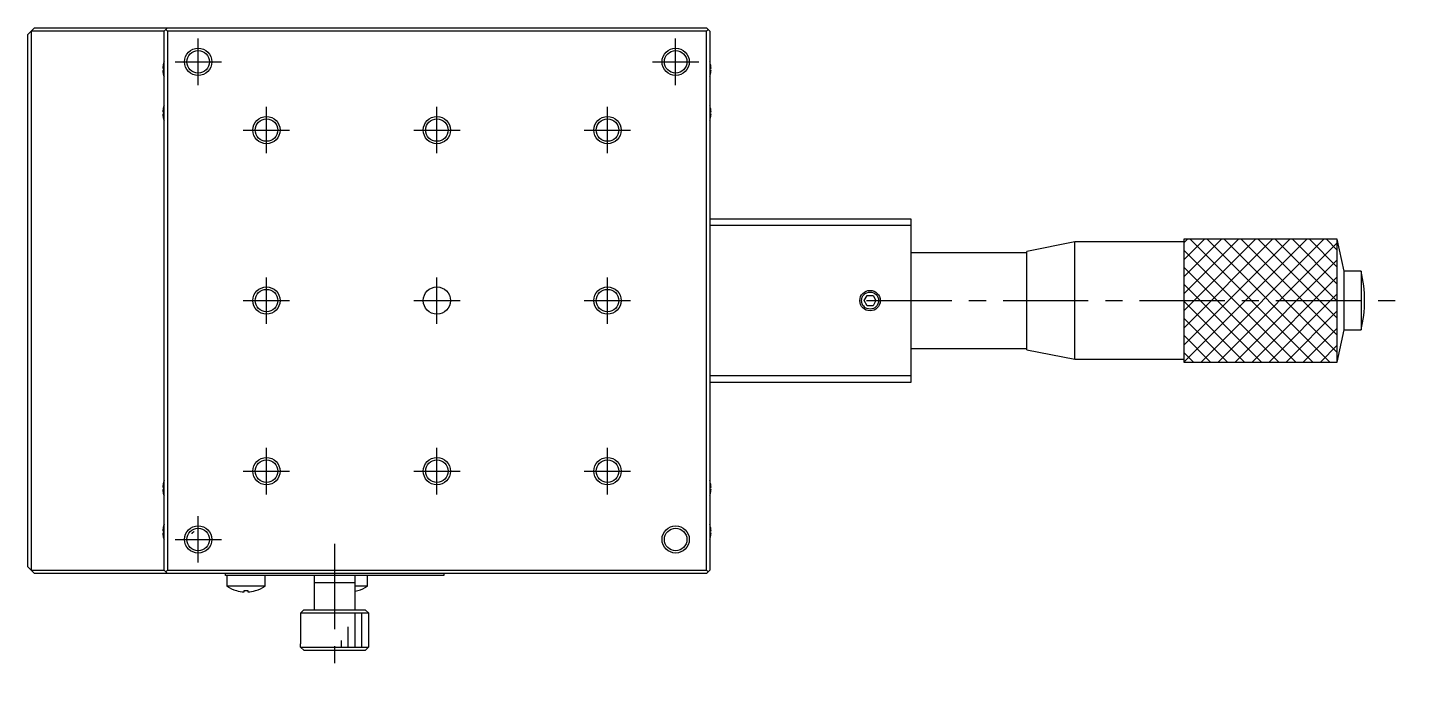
# Model space of a CAD drawing. Extents: x -349 to 396, y -44 to 552.
# Drawn here: x -207.2 to -4.2, y 238.2 to 333.9 of the extents above; entities that cross this region are included whole.
import ezdxf

# ---------------------------------------------------------------- set-up
doc = ezdxf.new("R2010")
doc.units = 0
doc.header["$LTSCALE"] = 10
doc.linetypes.add('CENTER', pattern=[2, 1.25, -0.25, 0.25, -0.25])
doc.layers.get('0').update_dxf_attribs({"linetype": 'CONTINUOUS'})
doc.layers.add('CENTER', color=1, linetype='CENTER')

msp = doc.modelspace()

# ---------------------------------------------------------------- linework, layer by layer
at = {"color": 7, "linetype": 'CONTINUOUS'}
for p, q in [((-207.233966, 332.851911), (-206.233966, 333.851911)), ((-187.233966, 333.351911), (-206.733966, 333.351911)), ((-206.733966, 333.351911), (-206.733966, 254.351911)), ((-206.233966, 333.851911), (-107.733966, 333.851911)), ((-186.733966, 333.851911), (-187.233966, 333.351911)), ((-187.233966, 254.351911), (-187.233966, 333.351911)), ((-186.983966, 333.601911), (-186.733966, 333.351911)), ((-107.733966, 333.351911), (-186.733966, 333.351911)), ((-186.733966, 333.351911), (-186.733966, 254.351911)), ((-107.233966, 333.351911), (-107.733966, 333.851911)), ((-107.733966, 333.351911), (-107.483966, 333.601911)), ((-107.733966, 254.351911), (-107.733966, 333.351911)), ((-107.233966, 333.351911), (-107.233966, 254.351911)), ((-207.233966, 254.851911), (-207.233966, 332.851911)), ((-187.423825, 327.931911), (-187.303488, 327.931911)), ((-187.303488, 327.571911), (-187.423825, 327.571911)), ((-187.30811, 328.640527), (-187.303488, 328.638273)), ((-187.303488, 326.86555), (-187.30811, 326.863295)), ((-187.303488, 327.931911), (-187.303488, 327.571911)), ((-107.164445, 328.638273), (-107.159822, 328.640527)), ((-107.164445, 327.571911), (-107.164445, 327.931911)), ((-107.164445, 327.931911), (-107.044107, 327.931911)), ((-107.044107, 327.571911), (-107.164445, 327.571911)), ((-107.159822, 326.863295), (-107.164445, 326.86555)), ((-187.423825, 321.531911), (-187.303488, 321.531911)), ((-187.303488, 321.171911), (-187.423825, 321.171911)), ((-187.30811, 322.240527), (-187.303488, 322.238273)), ((-187.303488, 321.531911), (-187.303488, 321.171911)), ((-107.164445, 322.238273), (-107.159822, 322.240527)), ((-107.164445, 321.171911), (-107.164445, 321.531911)), ((-107.164445, 321.531911), (-107.044107, 321.531911)), ((-107.044107, 321.171911), (-107.164445, 321.171911)), ((-187.303488, 320.46555), (-187.30811, 320.463295)), ((-107.159822, 320.463295), (-107.164445, 320.46555)), ((-107.233966, 305.851911), (-77.733966, 305.851911)), ((-77.733966, 304.851911), (-107.233966, 304.851911)), ((-77.733966, 305.851911), (-77.733966, 281.851911)), ((-37.733966, 302.851911), (-37.733966, 284.851911)), ((-15.233966, 302.851911), (-37.733966, 302.851911)), ((-15.233966, 302.851911), (-37.733966, 302.851911)), ((-37.733966, 302.851911), (-37.733966, 284.851911)), ((-14.233966, 298.151911), (-15.233966, 302.851911)), ((-15.233966, 284.851911), (-15.233966, 302.851911)), ((-15.233966, 284.851911), (-15.233966, 302.851911)), ((-60.733966, 300.851911), (-77.733966, 300.851911)), ((-53.733966, 302.451911), (-60.733966, 301.051911)), ((-60.733966, 286.651911), (-60.733966, 301.051911)), ((-53.733966, 285.251911), (-53.733966, 302.451911)), ((-37.733966, 302.451911), (-53.733966, 302.451911)), ((-11.733966, 298.151911), (-14.233966, 298.151911)), ((-14.233966, 289.551911), (-14.233966, 298.151911)), ((-11.733966, 298.151911), (-11.733966, 289.551911)), ((-84.599992, 293.851911), (-84.166979, 294.601911)), ((-84.166979, 294.601911), (-83.300954, 294.601911)), ((-83.300954, 294.601911), (-82.867941, 293.851911)), ((-84.166979, 293.101911), (-84.599992, 293.851911)), ((-83.300954, 293.101911), (-84.166979, 293.101911)), ((-82.867941, 293.851911), (-83.300954, 293.101911)), ((-15.233966, 284.851911), (-14.233966, 289.551911)), ((-14.233966, 289.551911), (-11.733966, 289.551911)), ((-77.733966, 286.851911), (-60.733966, 286.851911)), ((-60.733966, 286.651911), (-53.733966, 285.251911)), ((-53.733966, 285.251911), (-37.733966, 285.251911)), ((-37.733966, 284.851911), (-15.233966, 284.851911)), ((-37.733966, 284.851911), (-15.233966, 284.851911)), ((-107.233966, 282.851911), (-77.733966, 282.851911)), ((-77.733966, 281.851911), (-107.233966, 281.851911)), ((-187.423825, 266.531911), (-187.303488, 266.531911)), ((-187.303488, 266.171911), (-187.423825, 266.171911)), ((-187.30811, 267.240527), (-187.303488, 267.238273)), ((-187.303488, 266.531911), (-187.303488, 266.171911)), ((-107.164445, 267.238273), (-107.159822, 267.240527)), ((-107.164445, 266.171911), (-107.164445, 266.531911)), ((-107.164445, 266.531911), (-107.044107, 266.531911)), ((-107.044107, 266.171911), (-107.164445, 266.171911)), ((-187.303488, 265.46555), (-187.30811, 265.463295)), ((-107.159822, 265.463295), (-107.164445, 265.46555)), ((-187.423825, 260.131911), (-187.303488, 260.131911)), ((-187.30811, 260.840527), (-187.303488, 260.838273)), ((-187.303488, 260.131911), (-187.303488, 259.771911)), ((-183.064136, 259.838886), (-183.054331, 259.850606)), ((-183.054331, 259.850606), (-183.040195, 259.86609)), ((-183.040195, 259.86609), (-183.025324, 259.880931)), ((-183.025324, 259.880931), (-183.009822, 259.895125)), ((-183.009822, 259.895125), (-182.983122, 259.917159)), ((-182.983122, 259.917159), (-182.955113, 259.937655)), ((-182.955113, 259.937655), (-182.925994, 259.956685)), ((-182.925994, 259.956685), (-182.895963, 259.974318)), ((-182.895963, 259.974318), (-182.865221, 259.990627)), ((-182.865221, 259.990627), (-182.833966, 260.005682)), ((-107.164445, 260.838273), (-107.159822, 260.840527)), ((-107.164445, 259.771911), (-107.164445, 260.131911)), ((-107.164445, 260.131911), (-107.044107, 260.131911)), ((-187.303488, 259.771911), (-187.423825, 259.771911)), ((-187.303488, 259.06555), (-187.30811, 259.063295)), ((-183.131913, 259.668576), (-183.131751, 259.673433)), ((-183.131751, 259.673433), (-183.131108, 259.683434)), ((-183.131108, 259.683434), (-183.13, 259.693742)), ((-183.13, 259.693742), (-183.128439, 259.704056)), ((-183.128439, 259.704056), (-183.126432, 259.714345)), ((-183.126432, 259.714345), (-183.123984, 259.724579)), ((-183.123984, 259.724579), (-183.120111, 259.737874)), ((-183.120111, 259.737874), (-183.115499, 259.75105)), ((-183.115499, 259.75105), (-183.110191, 259.764059)), ((-183.110191, 259.764059), (-183.10423, 259.776855)), ((-183.10423, 259.776855), (-183.097658, 259.789392)), ((-183.097658, 259.789392), (-183.090519, 259.801624)), ((-183.090519, 259.801624), (-183.082284, 259.814377)), ((-183.082284, 259.814377), (-183.073472, 259.826804)), ((-183.073472, 259.826804), (-183.064136, 259.838886)), ((-107.044107, 259.771911), (-107.164445, 259.771911)), ((-107.159822, 259.063295), (-107.164445, 259.06555)), ((-206.233966, 253.851911), (-207.233966, 254.851911)), ((-206.733966, 254.351911), (-187.233966, 254.351911)), ((-107.733966, 253.851911), (-206.233966, 253.851911)), ((-187.233966, 254.351911), (-186.733966, 253.851911)), ((-186.983966, 254.101911), (-186.733966, 254.351911)), ((-186.733966, 254.351911), (-107.733966, 254.351911)), ((-178.233966, 253.551911), (-178.233966, 253.851911)), ((-146.233966, 253.851911), (-146.233966, 253.551911)), ((-107.733966, 254.351911), (-107.483966, 254.101911)), ((-107.733966, 253.851911), (-107.233966, 254.351911)), ((-146.233966, 253.551911), (-178.233966, 253.551911)), ((-178.033966, 253.551911), (-178.033966, 252.009448)), ((-172.433966, 252.009448), (-178.033966, 252.009448)), ((-172.433966, 252.009448), (-172.433966, 253.551911)), ((-165.233966, 253.551911), (-165.233966, 248.551911)), ((-165.233966, 252.551911), (-159.233966, 252.551911)), ((-159.233966, 248.551911), (-159.233966, 253.551911)), ((-157.433966, 252.009448), (-159.233966, 252.009448)), ((-157.433966, 252.009448), (-157.433966, 253.551911)), ((-176.636114, 251.352538), (-176.633105, 251.358707)), ((-175.493966, 251.358707), (-174.973966, 251.358707)), ((-175.493966, 251.16545), (-175.493966, 251.358707)), ((-174.973966, 251.358707), (-174.973966, 251.16545)), ((-173.834827, 251.358707), (-173.831819, 251.352538)), ((-158.834827, 251.358707), (-158.831819, 251.352538)), ((-166.733966, 248.551911), (-167.233966, 248.051911)), ((-157.233966, 248.051911), (-167.233966, 248.051911)), ((-167.233966, 248.051911), (-167.233966, 243.551911)), ((-166.733966, 248.551911), (-157.733966, 248.551911)), ((-157.233966, 248.051911), (-157.733966, 248.551911)), ((-157.233966, 243.551911), (-157.233966, 248.051911)), ((-167.217941, 243.551911), (-167.233966, 243.551911)), ((-167.217941, 243.051911), (-167.217941, 243.551911)), ((-167.217941, 243.051911), (-157.249992, 243.051911)), ((-166.716153, 242.551911), (-167.217941, 243.051911)), ((-157.751779, 242.551911), (-166.716153, 242.551911)), ((-157.249992, 243.051911), (-157.751779, 242.551911)), ((-157.233966, 243.551911), (-157.249992, 243.551911)), ((-157.249992, 243.551911), (-157.249992, 243.051911))]:
    msp.add_line(p, q, dxfattribs=at)
at = {"color": 3, "linetype": 'CONTINUOUS'}
for p, q in [((-37.733966, 302.330156), (-37.212211, 302.851911)), ((-37.733966, 299.830156), (-34.712211, 302.851911)), ((-37.733966, 297.330156), (-32.212211, 302.851911)), ((-37.733966, 294.830156), (-29.712211, 302.851911)), ((-37.733966, 292.330156), (-27.212211, 302.851911)), ((-37.733966, 289.830156), (-24.712211, 302.851911)), ((-37.733966, 287.330156), (-22.212211, 302.851911)), ((-37.712211, 284.851911), (-19.712211, 302.851911)), ((-36.819856, 302.851911), (-18.819856, 284.851911)), ((-35.212211, 284.851911), (-17.212211, 302.851911)), ((-34.319856, 302.851911), (-16.319856, 284.851911)), ((-31.819856, 302.851911), (-15.233966, 286.266021)), ((-29.319856, 302.851911), (-15.233966, 288.766021)), ((-26.819856, 302.851911), (-15.233966, 291.266021)), ((-24.319856, 302.851911), (-15.233966, 293.766021)), ((-21.819856, 302.851911), (-15.233966, 296.266021)), ((-19.319856, 302.851911), (-15.233966, 298.766021)), ((-16.819856, 302.851911), (-15.233966, 301.266021)), ((-37.733966, 301.266021), (-21.319856, 284.851911)), ((-32.712211, 284.851911), (-15.233966, 302.330156)), ((-37.733966, 298.766021), (-23.819856, 284.851911)), ((-30.212211, 284.851911), (-15.233966, 299.830156)), ((-27.712211, 284.851911), (-15.233966, 297.330156)), ((-37.733966, 296.266021), (-26.319856, 284.851911)), ((-25.212211, 284.851911), (-15.233966, 294.830156)), ((-37.733966, 293.766021), (-28.819856, 284.851911)), ((-22.712211, 284.851911), (-15.233966, 292.330156)), ((-37.733966, 291.266021), (-31.319856, 284.851911)), ((-37.733966, 288.766021), (-33.819856, 284.851911)), ((-20.212211, 284.851911), (-15.233966, 289.830156)), ((-37.733966, 286.266021), (-36.319856, 284.851911)), ((-17.712211, 284.851911), (-15.233966, 287.330156)), ((-159.233966, 243.051911), (-159.233966, 248.051911)), ((-158.233966, 243.051911), (-158.233966, 248.051911)), ((-160.233966, 243.051911), (-160.233966, 246.051911)), ((-161.233966, 243.051911), (-161.233966, 244.051911))]:
    msp.add_line(p, q, dxfattribs=at)
for centre, radius in [((-182.233966, 328.851911), 2), ((-112.233966, 328.851911), 2), ((-172.233966, 318.851911), 2), ((-147.233966, 318.851911), 2), ((-122.233966, 318.851911), 2), ((-172.233966, 293.851911), 2), ((-122.233966, 293.851911), 2), ((-83.733966, 293.851911), 1.5), ((-172.233966, 268.851911), 2), ((-147.233966, 268.851911), 2), ((-122.233966, 268.851911), 2), ((-182.233966, 258.851911), 2), ((-112.233966, 258.851911), 2)]:
    msp.add_circle(centre, radius, dxfattribs=at)
at = {"color": 7, "linetype": 'CONTINUOUS'}
for centre, radius in [((-182.233966, 328.851911), 1.65), ((-112.233966, 328.851911), 1.65), ((-172.233966, 318.851911), 1.65), ((-147.233966, 318.851911), 1.65), ((-122.233966, 318.851911), 1.65), ((-172.233966, 293.851911), 1.65), ((-147.233966, 293.851911), 2), ((-122.233966, 293.851911), 1.65), ((-83.733966, 293.851911), 1.25), ((-172.233966, 268.851911), 1.65), ((-147.233966, 268.851911), 1.65), ((-122.233966, 268.851911), 1.65), ((-182.233966, 258.851911), 1.65), ((-112.233966, 258.851911), 1.65)]:
    msp.add_circle(centre, radius, dxfattribs=at)
for centre, radius, start, end in [((-184.233966, 327.751911), 3.2, 159.635865, 163.877467), ((-110.233966, 327.751911), 3.2, 16.122533, 20.364135), ((-184.233966, 327.751911), 3.194933, 163.893288, 176.770291), ((-184.233966, 327.751911), 3.194933, 183.229709, 196.106712), ((-184.233966, 327.751911), 3.2, 196.122533, 200.364135), ((-110.233966, 327.751911), 3.2, 339.635865, 343.877467), ((-110.233966, 327.751911), 3.194933, 3.229709, 16.106712), ((-110.233966, 327.751911), 3.194933, 343.893288, 356.770291), ((-184.233966, 321.351911), 3.194933, 163.893288, 176.770291), ((-184.233966, 321.351911), 3.194933, 183.229709, 196.106712), ((-184.233966, 321.351911), 3.2, 159.635865, 163.877467), ((-110.233966, 321.351911), 3.2, 16.122533, 20.364135), ((-110.233966, 321.351911), 3.194933, 3.229709, 16.106712), ((-110.233966, 321.351911), 3.194933, 343.893288, 356.770291), ((-184.233966, 321.351911), 3.2, 196.122533, 200.364135), ((-110.233966, 321.351911), 3.2, 339.635865, 343.877467), ((-29.973966, 293.851911), 18.74, 346.734971, 13.265029), ((-184.233966, 266.351911), 3.194933, 163.893288, 176.770291), ((-184.233966, 266.351911), 3.194933, 183.229709, 196.106712), ((-184.233966, 266.351911), 3.2, 159.635865, 163.877467), ((-110.233966, 266.351911), 3.2, 16.122533, 20.364135), ((-110.233966, 266.351911), 3.194933, 3.229709, 16.106712), ((-110.233966, 266.351911), 3.194933, 343.893288, 356.770291), ((-184.233966, 266.351911), 3.2, 196.122533, 200.364135), ((-110.233966, 266.351911), 3.2, 339.635865, 343.877467), ((-184.233966, 259.951911), 3.194933, 163.893288, 176.770291), ((-184.233966, 259.951911), 3.2, 159.635865, 163.877467), ((-110.233966, 259.951911), 3.2, 16.122533, 20.364135), ((-110.233966, 259.951911), 3.194933, 3.229709, 16.106712), ((-184.233966, 259.951911), 3.194933, 183.229709, 196.106712), ((-184.233966, 259.951911), 3.2, 196.122533, 200.364135), ((-110.233966, 259.951911), 3.2, 339.635865, 343.877467), ((-110.233966, 259.951911), 3.194933, 343.893288, 356.770291), ((-175.233966, 256.151911), 5, 235.944202, 253.714157), ((-175.233966, 256.151911), 5, 286.285843, 304.055798), ((-160.233966, 256.151911), 5, 286.285843, 304.055798), ((-175.233966, 256.151911), 4.993235, 253.727445, 267.015233), ((-175.233966, 256.151911), 4.993235, 272.984767, 286.272555), ((-160.233966, 256.151911), 4.993235, 281.552804, 286.272555)]:
    msp.add_arc(centre, radius, start, end, dxfattribs=at)
at = {"layer": 'CENTER', "color": 1, "linetype": 'CENTER'}
for p, q in [((-182.233966, 325.451911), (-182.233966, 332.251911)), ((-112.233966, 325.451911), (-112.233966, 332.251911)), ((-185.633966, 328.851911), (-178.833966, 328.851911)), ((-115.633966, 328.851911), (-108.833966, 328.851911)), ((-172.233966, 315.451911), (-172.233966, 322.251911)), ((-147.233966, 315.451911), (-147.233966, 322.251911)), ((-122.233966, 315.451911), (-122.233966, 322.251911)), ((-175.633966, 318.851911), (-168.833966, 318.851911)), ((-150.633966, 318.851911), (-143.833966, 318.851911)), ((-125.633966, 318.851911), (-118.833966, 318.851911)), ((-172.233966, 290.451911), (-172.233966, 297.251911)), ((-147.233966, 290.451911), (-147.233966, 297.251911)), ((-122.233966, 290.451911), (-122.233966, 297.251911)), ((-175.633966, 293.851911), (-168.833966, 293.851911)), ((-150.633966, 293.851911), (-143.833966, 293.851911)), ((-125.633966, 293.851911), (-118.833966, 293.851911)), ((-84.233966, 293.851911), (-4.233966, 293.851911)), ((-172.233966, 265.451911), (-172.233966, 272.251911)), ((-147.233966, 265.451911), (-147.233966, 272.251911)), ((-122.233966, 265.451911), (-122.233966, 272.251911)), ((-175.633966, 268.851911), (-168.833966, 268.851911)), ((-150.633966, 268.851911), (-143.833966, 268.851911)), ((-125.633966, 268.851911), (-118.833966, 268.851911)), ((-182.233966, 255.451911), (-182.233966, 262.251911)), ((-185.633966, 258.851911), (-178.833966, 258.851911)), ((-162.233966, 258.201911), (-162.233966, 238.201911))]:
    msp.add_line(p, q, dxfattribs=at)

doc.saveas('drawing.dxf')
